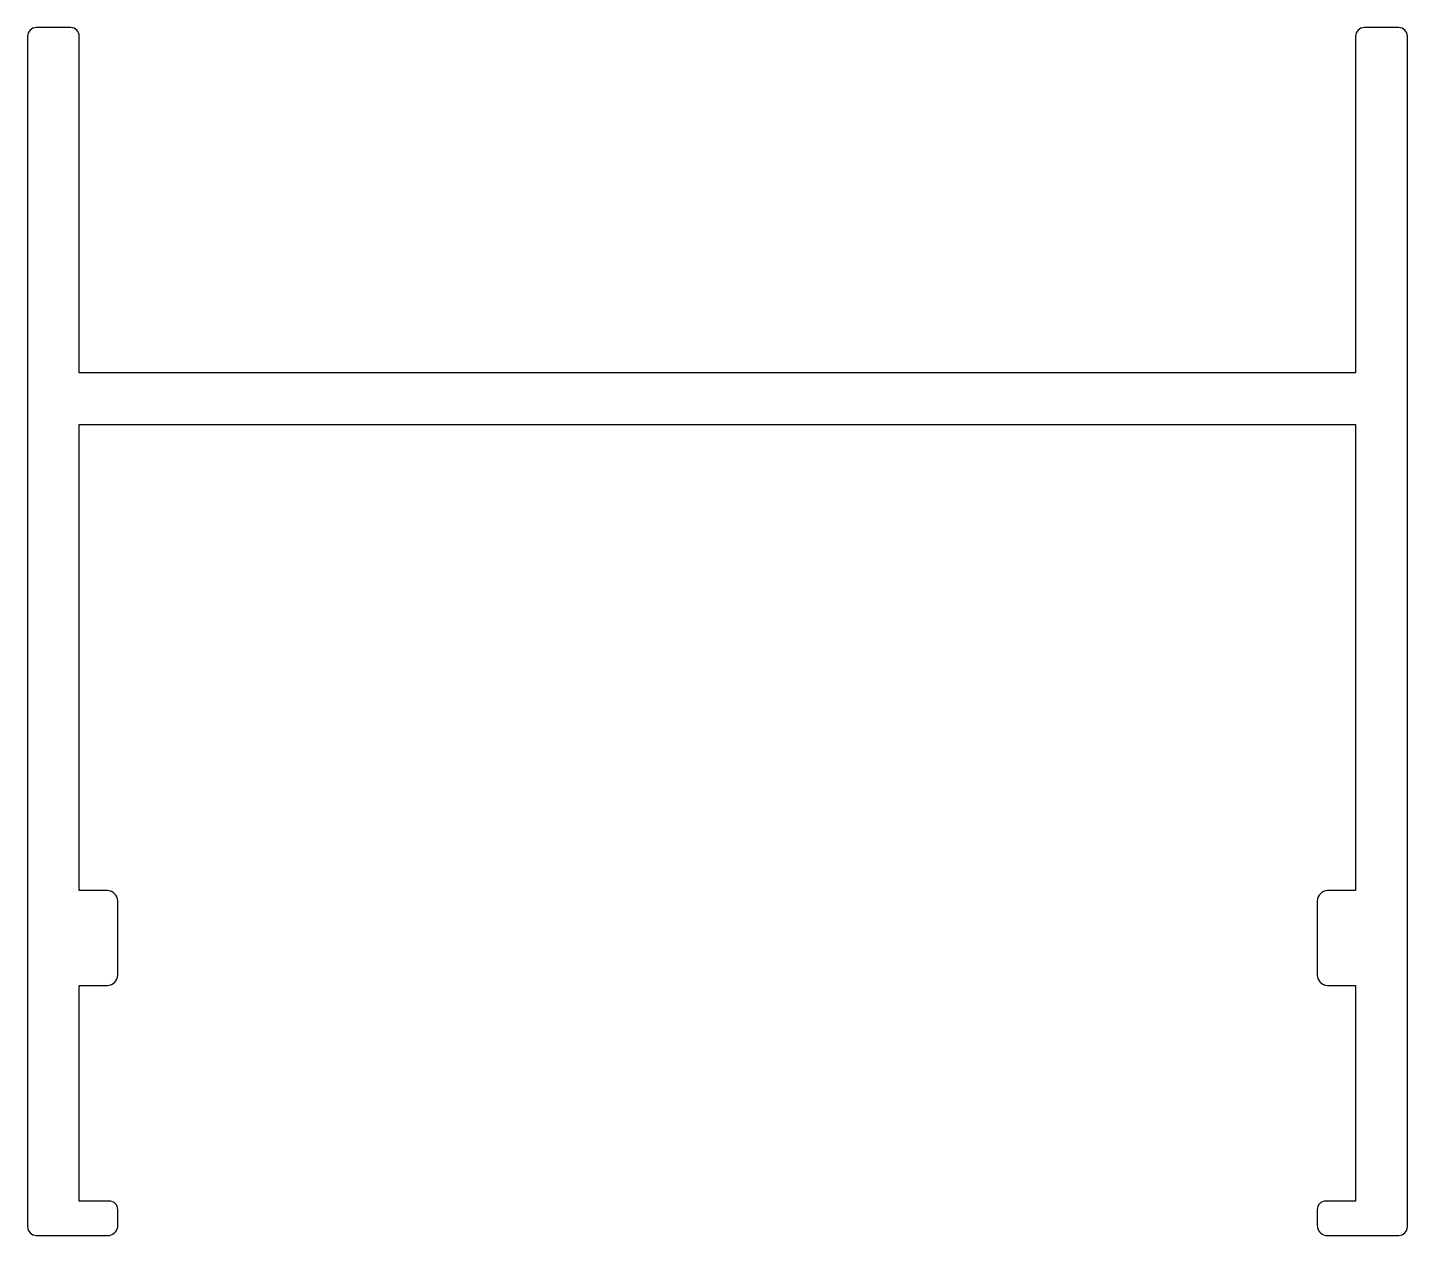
# Model space of a CAD drawing. Extents: x 544.3 to 584.3, y 640.2 to 675.2.
import ezdxf

# ---------------------------------------------------------------- set-up
doc = ezdxf.new("R2010")
doc.units = 0
doc.layers.get('0').update_dxf_attribs({"linetype": 'CONTINUOUS'})

msp = doc.modelspace()

# ---------------------------------------------------------------- linework, layer by layer
for p, q in [((544.301, 674.927), (544.301, 640.427)), ((545.551, 675.177), (544.551, 675.177)), ((545.801, 665.177), (545.801, 674.927)), ((582.801, 674.927), (582.801, 665.177)), ((584.051, 675.177), (583.051, 675.177)), ((584.301, 640.427), (584.301, 674.927)), ((582.801, 665.177), (545.801, 665.177)), ((545.801, 650.172), (545.801, 663.677)), ((545.801, 663.677), (582.801, 663.677)), ((582.801, 663.677), (582.801, 650.172)), ((546.617, 650.172), (545.801, 650.172)), ((582.801, 650.172), (581.986, 650.172)), ((546.917, 647.722), (546.917, 649.872)), ((581.686, 649.872), (581.686, 647.722)), ((545.801, 641.172), (545.801, 647.422)), ((545.801, 647.422), (546.617, 647.422)), ((581.986, 647.422), (582.801, 647.422)), ((582.801, 647.422), (582.801, 641.172)), ((546.667, 641.172), (545.801, 641.172)), ((546.917, 640.472), (546.917, 640.922)), ((581.686, 640.922), (581.686, 640.472)), ((582.801, 641.172), (581.936, 641.172)), ((544.551, 640.177), (546.673, 640.177)), ((581.93, 640.177), (584.051, 640.177))]:
    msp.add_line(p, q)
for centre, radius, start, end in [((544.551, 674.927), 0.25, 90, 180), ((545.551, 674.927), 0.25, 0, 90), ((583.051, 674.927), 0.25, 90, 180), ((584.051, 674.927), 0.25, 0, 90), ((546.602, 649.857), 0.315, 2.6945, 87.3288), ((582, 649.857), 0.315, 92.6712, 177.3055), ((546.61, 647.728), 0.306, 271.1813, 358.8187), ((581.992, 647.728), 0.306, 181.1813, 268.8187), ((546.667, 640.922), 0.25, 0, 90), ((581.936, 640.922), 0.25, 90, 180), ((544.551, 640.427), 0.25, 180, 270), ((546.617, 640.472), 0.3, 280.731, 0.0088), ((581.986, 640.472), 0.3, 179.9912, 259.269), ((584.051, 640.427), 0.25, 270, 0)]:
    msp.add_arc(centre, radius, start, end)

doc.saveas('drawing.dxf')
